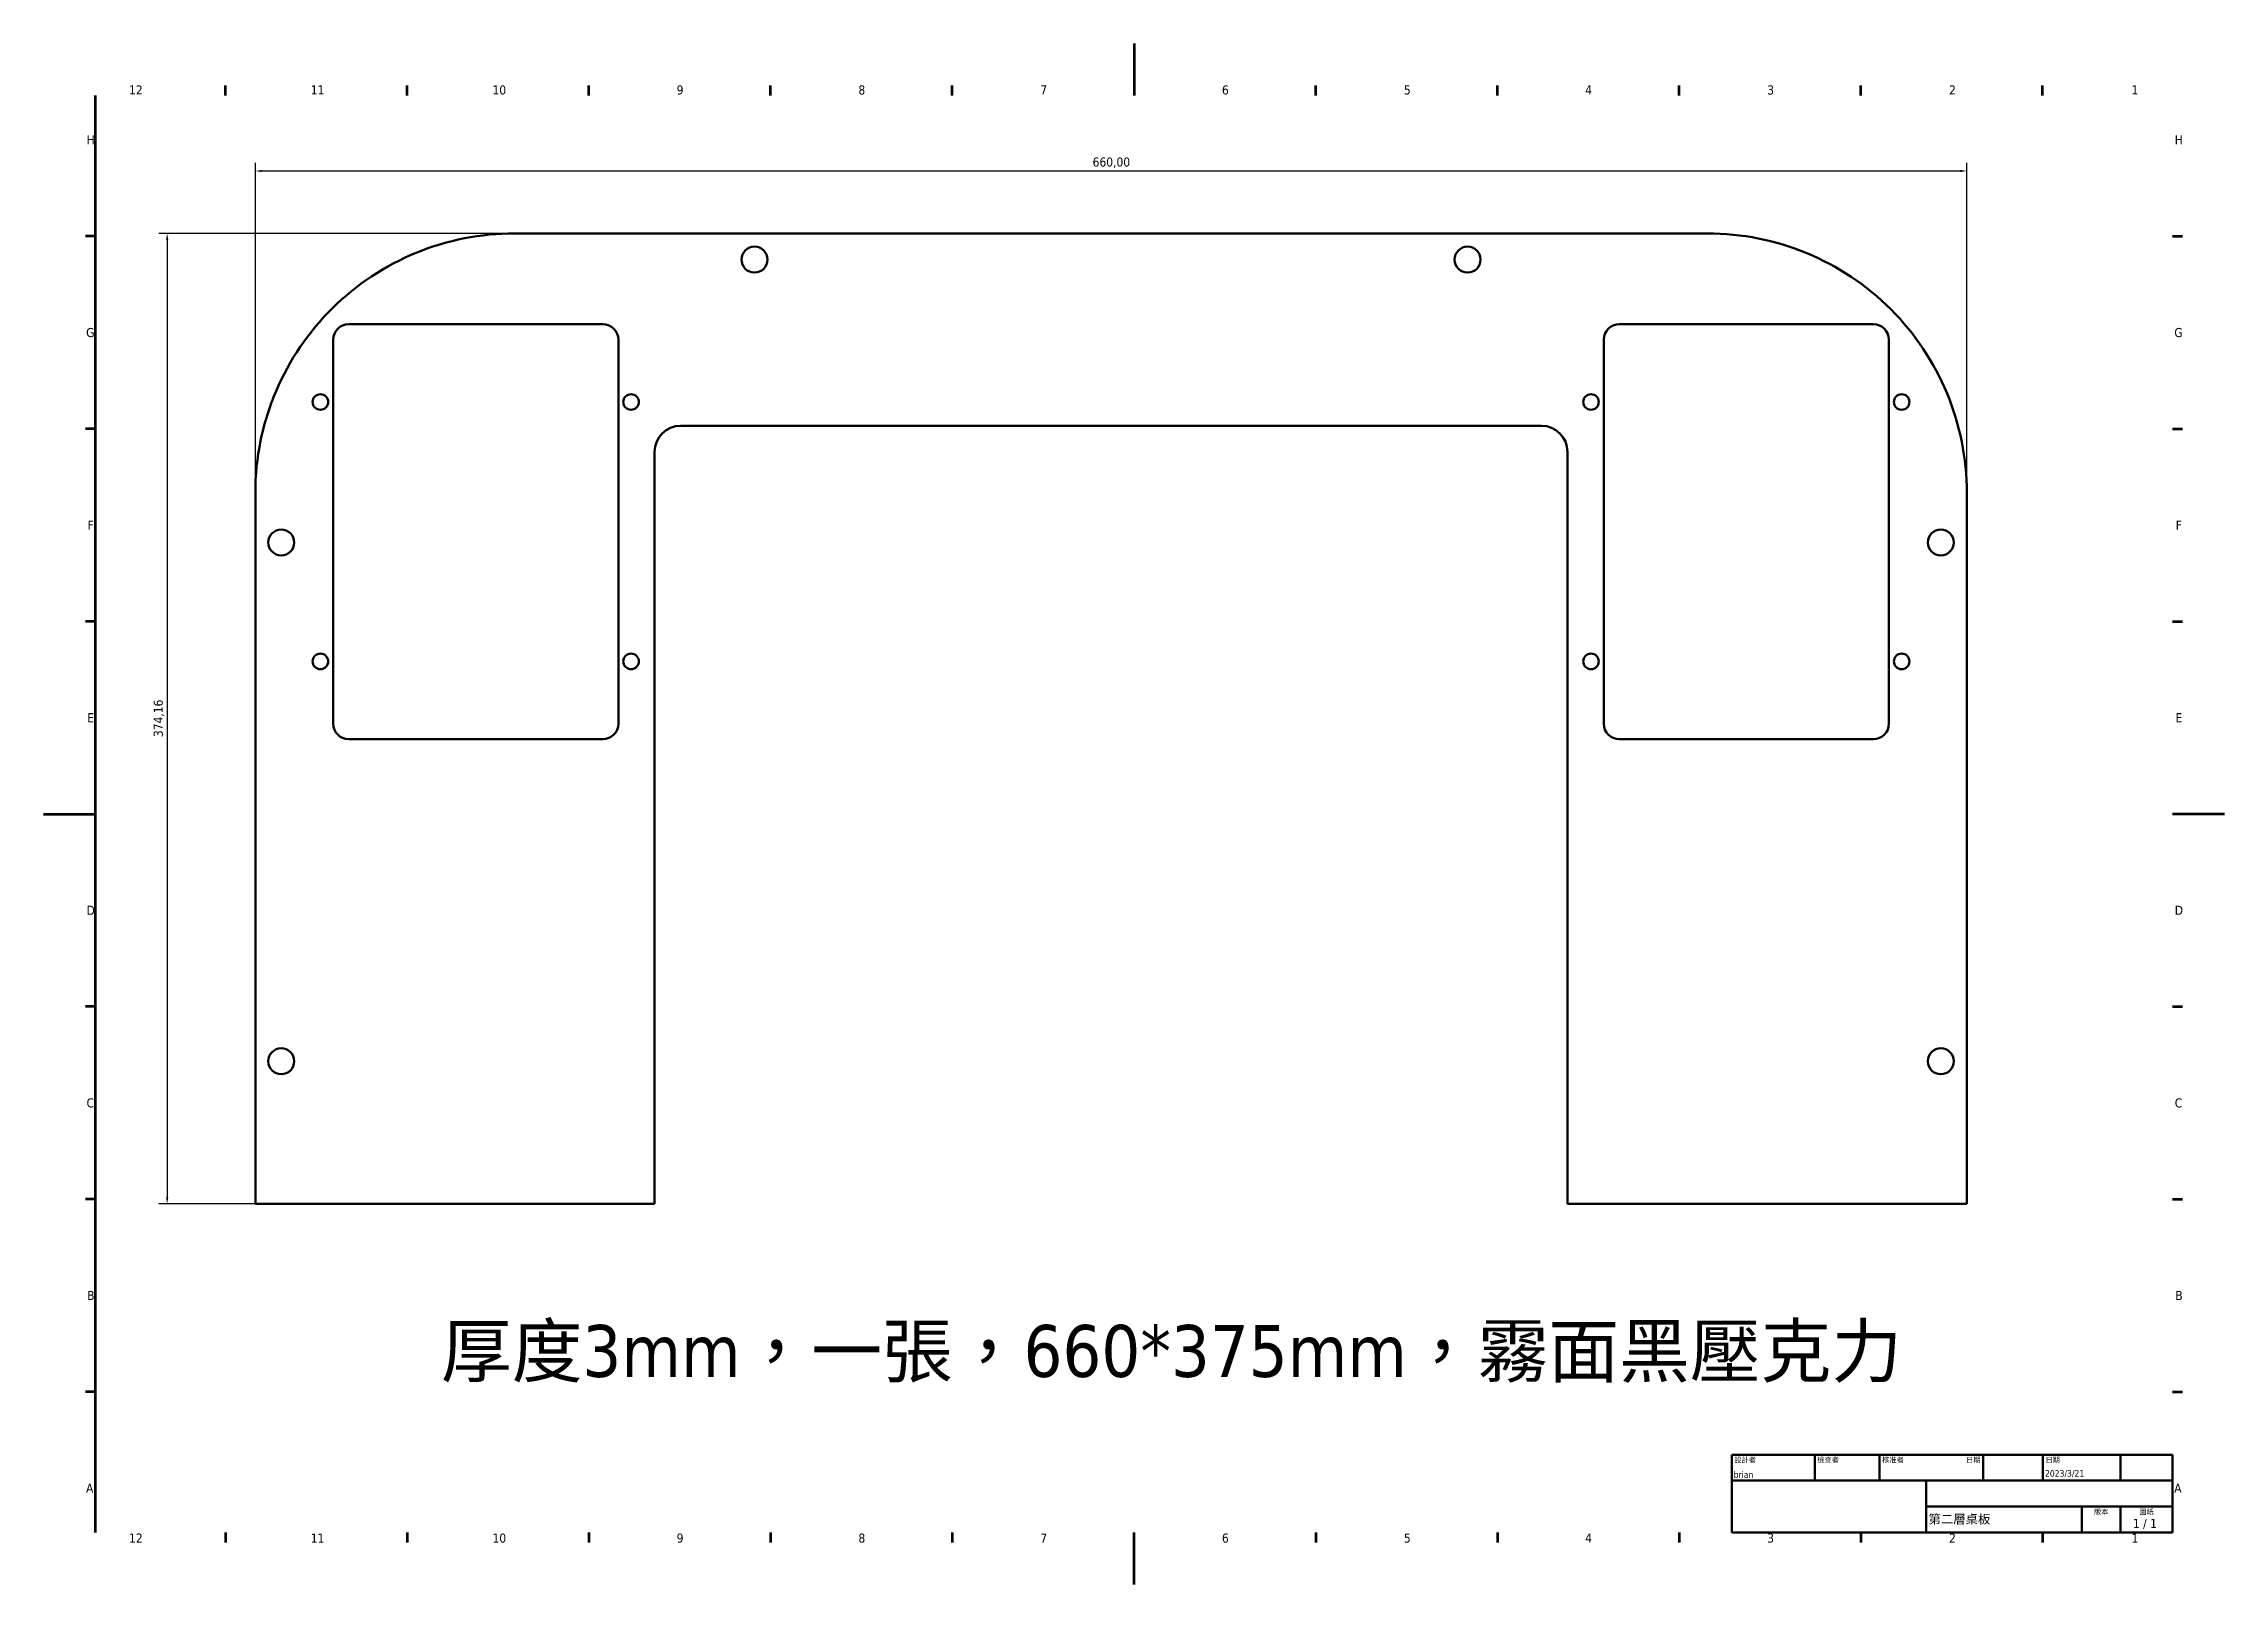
# Model space of a CAD drawing. Header units: millimetres. Extents: x 0 to 841, y 0 to 594.
import ezdxf
from ezdxf.enums import TextEntityAlignment as Align

# ---------------------------------------------------------------- set-up
doc = ezdxf.new("R2010")
doc.units = ezdxf.units.MM
for name, color, linetype, lineweight in [('可見 (ISO)', 7, 'Continuous', 50), ('圖框 (ISO)', 7, 'Continuous', 70), ('標註 (ISO)', 7, 'Continuous', 25), ('標題 (ISO)', 7, 'Continuous', 50), ('符號 (ISO)', 7, 'Continuous', 25)]:
    doc.layers.add(name, color=color, linetype=linetype, lineweight=lineweight)
doc.styles.add('文字型式39', font='tahoma.ttf')
doc.styles.add('文字型式41', font='tahoma.ttf')
doc.styles.add('註記文字 (ISO)', font='tahoma.ttf')
doc.dimstyles.new('預設 (ISO)', dxfattribs={"dimtxt": 3.5, "dimasz": 2.5, "dimexe": 3.175, "dimexo": 0, "dimgap": 0.762, "dimtad": 1, "dimrnd": 1e-08, "dimzin": 0, "dimtxsty": '註記文字 (ISO)', "dimcen": 0.09, "dimdle": 10, "dimclrd": 256, "dimclre": 256, "dimclrt": 256, "dimazin": 0, "dimtfac": 1.001486, "dimtmove": 0, "dimatfit": 3, "dimfxl": 0, "dimtolj": 1, "dimtzin": 0, "dimlwd": -1, "dimlwe": -1, "dimarcsym": 0})

# ---------------------------------------------------------------- blocks, each defined once
blk = doc.blocks.new('圖框 預設圖框')
at = {"layer": '圖框 (ISO)'}
for p, q in [((70.08, 574), (70.08, 577.9)), ((140.17, 574), (140.17, 577.9)), ((210.25, 574), (210.25, 577.9)), ((280.33, 574), (280.33, 577.9)), ((350.42, 574), (350.42, 577.9)), ((490.58, 574), (490.58, 577.9)), ((560.67, 574), (560.67, 577.9)), ((630.75, 574), (630.75, 577.9)), ((700.83, 574), (700.83, 577.9)), ((770.92, 574), (770.92, 577.9)), ((20, 519.75), (16.1, 519.75)), ((821, 519.75), (824.9, 519.75)), ((20, 445.5), (16.1, 445.5)), ((821, 445.5), (824.9, 445.5)), ((20, 371.25), (16.1, 371.25)), ((821, 371.25), (824.9, 371.25)), ((20, 222.75), (16.1, 222.75)), ((821, 222.75), (824.9, 222.75)), ((20, 148.5), (16.1, 148.5)), ((821, 148.5), (824.9, 148.5)), ((20, 74.25), (16.1, 74.25)), ((821, 74.25), (824.9, 74.25)), ((70.08, 20), (70.08, 16.1)), ((140.17, 20), (140.17, 16.1)), ((210.25, 20), (210.25, 16.1)), ((280.33, 20), (280.33, 16.1)), ((350.42, 20), (350.42, 16.1)), ((490.58, 20), (490.58, 16.1)), ((560.67, 20), (560.67, 16.1)), ((630.75, 20), (630.75, 16.1)), ((700.83, 20), (700.83, 16.1)), ((770.92, 20), (770.92, 16.1))]:
    blk.add_line(p, q, dxfattribs=at)
at = {"layer": '圖框 (ISO)', "flags": 128}
for points in [[(420.5, 594), (420.5, 574)], [(20, 20), (20, 574)], [(0, 297), (20, 297)], [(841, 297), (821, 297)], [(420.5, 0), (420.5, 20)]]:
    blk.add_lwpolyline(points, dxfattribs=at)
at = {"layer": '圖框 (ISO)', "char_height": 3.5, "attachment_point": 7, "style": '註記文字 (ISO)'}
for s, insert in [('12', (32.94, 574.4)), ('11', (103.02, 574.4)), ('10', (173.11, 574.33)), ('9', (244.14, 574.33)), ('8', (314.23, 574.32)), ('7', (384.37, 574.4)), ('6', (454.42, 574.33)), ('5', (524.6, 574.33)), ('4', (594.49, 574.4)), ('3', (664.7, 574.33)), ('2', (734.81, 574.4)), ('1', (805.17, 574.4)), ('H', (16.57, 555.13)), ('H', (821.87, 555.13)), ('G', (16.4, 480.81)), ('G', (821.7, 480.81)), ('F', (16.94, 406.63)), ('F', (822.24, 406.63)), ('E', (16.85, 332.38)), ('E', (822.15, 332.38)), ('D', (16.57, 258.13)), ('D', (821.87, 258.13)), ('C', (16.56, 183.81)), ('C', (821.86, 183.81)), ('B', (16.78, 109.63)), ('B', (822.08, 109.63)), ('A', (16.36, 35.38)), ('A', (821.66, 35.38)), ('12', (32.94, 16.1)), ('11', (103.02, 16.1)), ('10', (173.11, 16.03)), ('9', (244.14, 16.03)), ('8', (314.23, 16.02)), ('7', (384.37, 16.1)), ('6', (454.42, 16.03)), ('5', (524.6, 16.03)), ('4', (594.49, 16.1)), ('3', (664.7, 16.03)), ('2', (734.81, 16.1)), ('1', (805.17, 16.1))]:
    blk.add_mtext(s, dxfattribs=dict(at, insert=insert))
blk = doc.blocks.new('標題欄框 ISO')
at = {"layer": '標題 (ISO)'}
for p, q in [((270.07, 130), (100.07, 130)), ((100.07, 130), (100.07, 100)), ((132.07, 120), (132.07, 130)), ((157.07, 120), (157.07, 130)), ((197.07, 120), (197.07, 130)), ((220.07, 120), (220.07, 130)), ((250.07, 120), (250.07, 130)), ((270.07, 100), (270.07, 130)), ((100.07, 120), (270.07, 120)), ((175.07, 120), (175.07, 100)), ((270.07, 110), (175.07, 110)), ((235.07, 100), (235.07, 110)), ((250.07, 100), (250.07, 110)), ((100.07, 100), (270.07, 100))]:
    blk.add_line(p, q, dxfattribs=at)
at = {"layer": '標題 (ISO)', "style": '文字型式41'}
for s, p in [('設計者', (101.07, 129)), ('檢查者', (133.07, 129)), ('核准者', (158.07, 129)), ('日期', (221.07, 129))]:
    blk.add_text(s, height=2, dxfattribs=at).set_placement(p, align=Align.TOP_LEFT)
blk.add_text('日期', height=2, dxfattribs=at).set_placement((196.07, 129), align=Align.TOP_RIGHT)
for s, p in [('版本', (242.57, 109)), ('圖紙', (260.07, 109))]:
    blk.add_text(s, height=2, dxfattribs=at).set_placement(p, align=Align.TOP_CENTER)
at = {"layer": '標題 (ISO)', "style": '註記文字 (ISO)'}
blk.add_text('1 / 1 ', height=3.5, dxfattribs=at).set_placement((260.07, 103.5), align=Align.MIDDLE_CENTER)
at = {"layer": '標題 (ISO)'}
for tag, p, height, style in [('作者_001', (100.84, 121.05), 2.5, '文字型式39'), ('建立日期_001', (220.89, 121.54), 2.5, '文字型式39'), ('零件號碼_001', (175.95, 103.43), 3.5, '註記文字 (ISO)')]:
    blk.add_attdef(tag, p, '', height=height, dxfattribs=dict(at, style=style))
at = {"layer": '標題 (ISO)', "style": '文字型式39'}
for tag, p in [('檢查者', (133.07, 121)), ('工程核准者', (158.07, 121))]:
    blk.add_attdef(tag, text='', height=2.5, dxfattribs=at).set_placement(p, align=Align.BOTTOM_LEFT)
blk.add_attdef('工程核准日期', text='', height=2.5, dxfattribs=at).set_placement((196.07, 121), align=Align.BOTTOM_RIGHT)
at = {"layer": '標題 (ISO)', "style": '註記文字 (ISO)'}
for tag, p in [('公司', (137.41, 109.96)), ('標題', (222.57, 115)), ('版序號碼', (242.57, 103.5))]:
    blk.add_attdef(tag, text='', height=3.5, dxfattribs=at).set_placement(p, align=Align.MIDDLE_CENTER)
blk = doc.blocks.new('*D5')
at = {"layer": 'Defpoints', "color": 0}
for p in [(741.65, 544.9), (81.65, 420.9), (741.65, 420.9)]:
    blk.add_point(p, dxfattribs=at)
at = {"layer": '標註 (ISO)'}
for p, q in [((81.65, 420.9), (81.65, 548.08)), ((741.65, 420.9), (741.65, 548.08)), ((84.15, 544.9), (739.15, 544.9))]:
    blk.add_line(p, q, dxfattribs=at)
for points in [[(84.15, 545.32), (84.15, 544.49), (81.65, 544.9)], [(739.15, 545.32), (739.15, 544.49), (741.65, 544.9)]]:
    blk.add_solid(points, dxfattribs=at)
at = {"layer": '標註 (ISO)', "insert": (404.55, 550.11), "char_height": 3.5, "attachment_point": 1, "style": '註記文字 (ISO)'}
blk.add_mtext('\\A1;660,00', dxfattribs=at)
blk = doc.blocks.new('*D6')
at = {"layer": 'Defpoints', "color": 0}
for p in [(181.65, 520.83), (47.65, 146.68), (81.65, 146.68)]:
    blk.add_point(p, dxfattribs=at)
at = {"layer": '標註 (ISO)'}
for p, q in [((181.65, 520.83), (44.47, 520.83)), ((47.65, 518.33), (47.65, 149.18)), ((81.65, 146.68), (44.47, 146.68))]:
    blk.add_line(p, q, dxfattribs=at)
for points in [[(47.23, 518.33), (48.06, 518.33), (47.65, 520.83)], [(47.23, 149.18), (48.06, 149.18), (47.65, 146.68)]]:
    blk.add_solid(points, dxfattribs=at)
at = {"layer": '標註 (ISO)', "insert": (42.44, 326.65), "char_height": 3.5, "attachment_point": 1, "rotation": 90, "style": '註記文字 (ISO)'}
blk.add_mtext('\\A1;374,16', dxfattribs=at)

msp = doc.modelspace()

# ---------------------------------------------------------------- linework, layer by layer
at = {"layer": '可見 (ISO)'}
for p, q in [((641.648, 520.833), (181.648, 520.833)), ((111.648, 331.833), (111.648, 479.833)), ((117.648, 485.833), (215.648, 485.833)), ((221.648, 479.833), (221.648, 331.833)), ((601.648, 331.833), (601.648, 479.833)), ((607.648, 485.833), (705.648, 485.833)), ((711.648, 479.833), (711.648, 331.833)), ((245.648, 446.678), (577.648, 446.678)), ((235.648, 146.678), (235.648, 436.678)), ((587.648, 436.678), (587.648, 146.678)), ((81.648, 420.904), (81.648, 146.678)), ((741.648, 146.678), (741.648, 420.904)), ((215.648, 325.833), (117.648, 325.833)), ((705.648, 325.833), (607.648, 325.833)), ((81.648, 146.678), (235.648, 146.678)), ((587.648, 146.678), (741.648, 146.678))]:
    msp.add_line(p, q, dxfattribs=at)
for centre, radius in [((274.148, 510.732), 5), ((549.148, 510.732), 5), ((106.748, 455.833), 3), ((226.548, 455.833), 3), ((596.748, 455.833), 3), ((716.548, 455.833), 3), ((91.648, 401.678), 5), ((731.648, 401.678), 5), ((106.748, 355.833), 3), ((226.548, 355.833), 3), ((596.748, 355.833), 3), ((716.548, 355.833), 3), ((91.648, 201.678), 5), ((731.648, 201.678), 5)]:
    msp.add_circle(centre, radius, dxfattribs=at)
for centre, radius, start, end in [((117.648, 479.833), 6, 90, 180), ((215.648, 479.833), 6, 0, 90), ((607.648, 479.833), 6, 90, 180), ((705.648, 479.833), 6, 0, 90), ((245.648, 436.678), 10, 90, 180), ((577.648, 436.678), 10, 0, 90), ((117.648, 331.833), 6, 180, 270), ((215.648, 331.833), 6, 270, 0), ((607.648, 331.833), 6, 180, 270), ((705.648, 331.833), 6, 270, 0)]:
    msp.add_arc(centre, radius, start, end, dxfattribs=at)
msp.add_ellipse((641.652, 420.908), major_axis=(-99.952, 2.943), ratio=0.9992884, start_param=3.1710129, end_param=4.7418524, dxfattribs=at)
msp.add_open_spline([(181.648, 520.833), (168.618, 520.833), (155.712, 518.288), (131.608, 508.396), (120.639, 501.144), (102.107, 482.85), (94.719, 471.984), (86.998, 453.841), (85.001, 447.425), (82.323, 434.291), (81.648, 427.606), (81.648, 420.904)], degree=3, knots=[0, 0, 0, 0, 3.90898, 3.90898, 7.8165531, 7.8165531, 11.7213014, 11.7213014, 13.7320786, 13.7320786, 15.7427244, 15.7427244, 15.7427244, 15.7427244], dxfattribs=at)

# ---------------------------------------------------------------- block references
msp.add_blockref('圖框 預設圖框', (0, 0))
msp.add_blockref('標題欄框 ISO', (550.929, -80)).add_auto_attribs({'零件號碼_001': '第二層桌板', '作者_001': 'brian', '建立日期_001': '2023/3/21'})

# ---------------------------------------------------------------- texts
at = {"layer": '符號 (ISO)', "insert": (153.248, 99.997), "char_height": 20, "width": 570, "attachment_point": 1, "style": '註記文字 (ISO)'}
msp.add_mtext('\\fTahoma|b0|i0;\\H20.0000;厚度3mm，一張，660*375mm，霧面黑壓克力', dxfattribs=at)

# ---------------------------------------------------------------- dimensions: what is measured, and where the dimension line sits
at = {"layer": '標註 (ISO)'}
for base, p1, p2, angle, picture, middle in [((741.648, 544.904), (81.648, 420.904), (741.648, 420.904), 180, '*D5', (411.648, 544.904)), ((47.6479, 146.6775), (181.6479, 520.8329), (81.6479, 146.6775), 90, '*D6', (47.6479, 333.7552))]:
    dim = msp.add_linear_dim(base=base, p1=p1, p2=p2, angle=angle, dimstyle='預設 (ISO)', override={"dimgap": 0.762, "dimdec": 2, "dimtol": 0, "dimlim": 0, "dimtp": 0, "dimtm": 0, "dimtdec": 2, "dimtofl": 0, "dimatfit": 1}, dxfattribs=at)
    dim.commit()
    dim.dimension.update_dxf_attribs({"geometry": picture, "text_midpoint": middle, "dimtype": 160})

doc.saveas('drawing.dxf')
